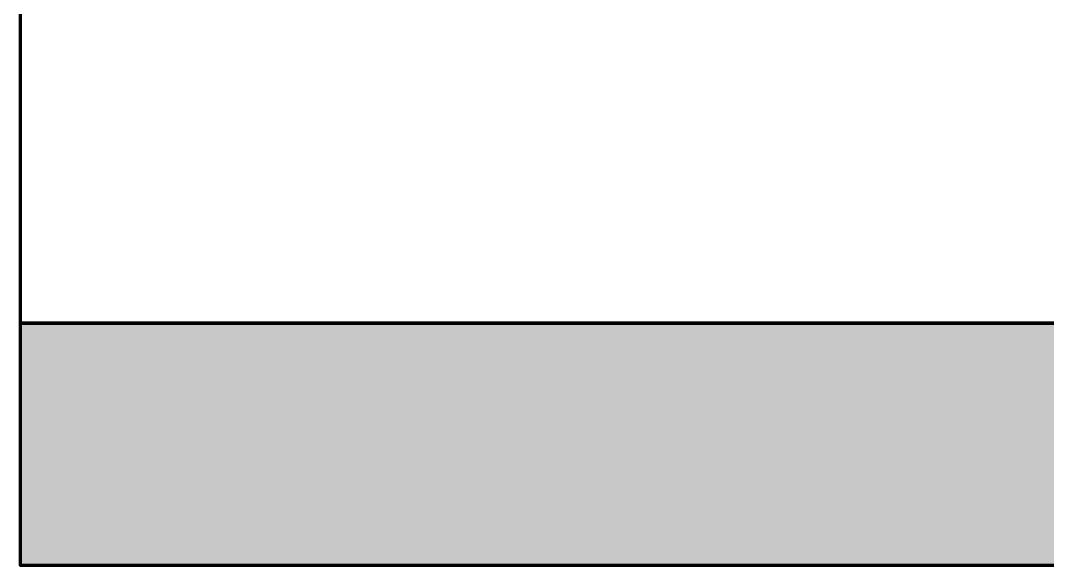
# Model space of a CAD drawing. Header units: millimetres. Extents: x -116965 to 323937, y 291661 to 566926.
# Drawn here: x -41632.2 to -41209, y 328239.9 to 328464.6 of the extents above; entities that cross this region are included whole.
import ezdxf

# ---------------------------------------------------------------- set-up
doc = ezdxf.new("R2010")
doc.units = ezdxf.units.MM
doc.layers.add('C00-00-00', color=7, linetype='Continuous')
doc.layers.add('C34-3A-40', color=7, linetype='Continuous', true_color=0x343a40)
doc.layers.add('C62-64-69', color=7, linetype='Continuous', true_color=0x626469)

msp = doc.modelspace()

# ---------------------------------------------------------------- hatches: boundary and pattern name
at = {"layer": 'C34-3A-40'}
h = msp.add_hatch(color=256, dxfattribs=at)
h.dxf.hatch_style = 2
h.paths.add_polyline_path([(-41632.239512, 328339.849361), (-40932.337221, 328339.849361), (-40932.337221, 328239.863317), (-41632.239512, 328239.863317)])
at = {"layer": 'C62-64-69'}
h = msp.add_hatch(color=256, dxfattribs=at)
h.dxf.hatch_style = 2
h.paths.add_polyline_path([(-41600.243977, 328330.850618), (-41568.248446, 328330.850618), (-41568.248446, 328323.851592), (-41600.243977, 328323.851592)])
h = msp.add_hatch(color=256, dxfattribs=at)
h.dxf.hatch_style = 2
h.paths.add_polyline_path([(-41600.243977, 328330.850618), (-41568.248446, 328330.850618), (-41568.248446, 328323.851592), (-41600.243977, 328323.851592)])
h = msp.add_hatch(color=256, dxfattribs=at)
h.dxf.hatch_style = 2
h.paths.add_polyline_path([(-41568.248446, 328330.850618), (-41536.252912, 328330.850618), (-41536.252912, 328323.851592), (-41568.248446, 328323.851592)])
h = msp.add_hatch(color=256, dxfattribs=at)
h.dxf.hatch_style = 2
h.paths.add_polyline_path([(-41568.248446, 328330.850618), (-41536.252912, 328330.850618), (-41536.252912, 328323.851592), (-41568.248446, 328323.851592)])
h = msp.add_hatch(color=256, dxfattribs=at)
h.dxf.hatch_style = 2
h.paths.add_polyline_path([(-41536.252912, 328330.850618), (-41504.257377, 328330.850618), (-41504.257377, 328323.851592), (-41536.252912, 328323.851592)])
h = msp.add_hatch(color=256, dxfattribs=at)
h.dxf.hatch_style = 2
h.paths.add_polyline_path([(-41504.257377, 328330.850618), (-41472.261846, 328330.850618), (-41472.261846, 328323.851592), (-41504.257377, 328323.851592)])
h = msp.add_hatch(color=256, dxfattribs=at)
h.dxf.hatch_style = 2
h.paths.add_polyline_path([(-41504.257377, 328330.850618), (-41472.261846, 328330.850618), (-41472.261846, 328323.851592), (-41504.257377, 328323.851592)])
h = msp.add_hatch(color=256, dxfattribs=at)
h.dxf.hatch_style = 2
h.paths.add_polyline_path([(-41472.261846, 328330.850618), (-41440.266312, 328330.850618), (-41440.266312, 328323.851592), (-41472.261846, 328323.851592)])
h = msp.add_hatch(color=256, dxfattribs=at)
h.dxf.hatch_style = 2
h.paths.add_polyline_path([(-41472.261846, 328330.850618), (-41440.266312, 328330.850618), (-41440.266312, 328323.851592), (-41472.261846, 328323.851592)])
h = msp.add_hatch(color=256, dxfattribs=at)
h.dxf.hatch_style = 2
h.paths.add_polyline_path([(-41440.266312, 328330.850618), (-41408.270777, 328330.850618), (-41408.270777, 328323.851592), (-41440.266312, 328323.851592)])
h = msp.add_hatch(color=256, dxfattribs=at)
h.dxf.hatch_style = 2
h.paths.add_polyline_path([(-41440.266312, 328330.850618), (-41408.270777, 328330.850618), (-41408.270777, 328323.851592), (-41440.266312, 328323.851592)])
h = msp.add_hatch(color=256, dxfattribs=at)
h.dxf.hatch_style = 2
h.paths.add_polyline_path([(-41408.270777, 328330.850618), (-41376.275246, 328330.850618), (-41376.275246, 328323.851592), (-41408.270777, 328323.851592)])
h = msp.add_hatch(color=256, dxfattribs=at)
h.dxf.hatch_style = 2
h.paths.add_polyline_path([(-41408.270777, 328330.850618), (-41376.275246, 328330.850618), (-41376.275246, 328323.851592), (-41408.270777, 328323.851592)])
h = msp.add_hatch(color=256, dxfattribs=at)
h.dxf.hatch_style = 2
h.paths.add_polyline_path([(-41376.275246, 328330.850618), (-41344.279712, 328330.850618), (-41344.279712, 328323.851592), (-41376.275246, 328323.851592)])
h = msp.add_hatch(color=256, dxfattribs=at)
h.dxf.hatch_style = 2
h.paths.add_polyline_path([(-41344.279712, 328330.850618), (-41312.284177, 328330.850618), (-41312.284177, 328323.851592), (-41344.279712, 328323.851592)])
h = msp.add_hatch(color=256, dxfattribs=at)
h.dxf.hatch_style = 2
h.paths.add_polyline_path([(-41344.279712, 328330.850618), (-41312.284177, 328330.850618), (-41312.284177, 328323.851592), (-41344.279712, 328323.851592)])
h = msp.add_hatch(color=256, dxfattribs=at)
h.dxf.hatch_style = 2
h.paths.add_polyline_path([(-41312.284177, 328330.850618), (-41280.288646, 328330.850618), (-41280.288646, 328323.851592), (-41312.284177, 328323.851592)])
h = msp.add_hatch(color=256, dxfattribs=at)
h.dxf.hatch_style = 2
h.paths.add_polyline_path([(-41312.284177, 328330.850618), (-41280.288646, 328330.850618), (-41280.288646, 328323.851592), (-41312.284177, 328323.851592)])
h = msp.add_hatch(color=256, dxfattribs=at)
h.dxf.hatch_style = 2
h.paths.add_polyline_path([(-41280.288646, 328330.850618), (-41248.293112, 328330.850618), (-41248.293112, 328323.851592), (-41280.288646, 328323.851592)])
h = msp.add_hatch(color=256, dxfattribs=at)
h.dxf.hatch_style = 2
h.paths.add_polyline_path([(-41280.288646, 328330.850618), (-41248.293112, 328330.850618), (-41248.293112, 328323.851592), (-41280.288646, 328323.851592)])
h = msp.add_hatch(color=256, dxfattribs=at)
h.dxf.hatch_style = 2
h.paths.add_polyline_path([(-41248.293112, 328330.850618), (-41216.297577, 328330.850618), (-41216.297577, 328323.851592), (-41248.293112, 328323.851592)])
h = msp.add_hatch(color=256, dxfattribs=at)
h.dxf.hatch_style = 2
h.paths.add_polyline_path([(-41248.293112, 328330.850618), (-41216.297577, 328330.850618), (-41216.297577, 328323.851592), (-41248.293112, 328323.851592)])
h = msp.add_hatch(color=256, dxfattribs=at)
h.dxf.hatch_style = 2
h.paths.add_polyline_path([(-41216.297577, 328330.850618), (-41184.302046, 328330.850618), (-41184.302046, 328323.851592), (-41216.297577, 328323.851592)])
h = msp.add_hatch(color=256, dxfattribs=at)
h.dxf.hatch_style = 2
h.paths.add_polyline_path([(-41600.243977, 328323.851592), (-41568.248446, 328323.851592), (-41568.248446, 328321.851874), (-41600.243977, 328321.851874)])
h = msp.add_hatch(color=256, dxfattribs=at)
h.dxf.hatch_style = 2
h.paths.add_polyline_path([(-41600.243977, 328323.851592), (-41568.248446, 328323.851592), (-41568.248446, 328321.851874), (-41600.243977, 328321.851874)])
h = msp.add_hatch(color=256, dxfattribs=at)
h.dxf.hatch_style = 2
h.paths.add_polyline_path([(-41600.243977, 328321.851874), (-41568.248446, 328321.851874), (-41568.248446, 328314.852848), (-41600.243977, 328314.852848)])
h = msp.add_hatch(color=256, dxfattribs=at)
h.dxf.hatch_style = 2
h.paths.add_polyline_path([(-41600.243977, 328321.851874), (-41568.248446, 328321.851874), (-41568.248446, 328314.852848), (-41600.243977, 328314.852848)])
h = msp.add_hatch(color=256, dxfattribs=at)
h.dxf.hatch_style = 2
h.paths.add_polyline_path([(-41568.248446, 328323.851592), (-41536.252912, 328323.851592), (-41536.252912, 328321.851874), (-41568.248446, 328321.851874)])
h = msp.add_hatch(color=256, dxfattribs=at)
h.dxf.hatch_style = 2
h.paths.add_polyline_path([(-41568.248446, 328323.851592), (-41536.252912, 328323.851592), (-41536.252912, 328321.851874), (-41568.248446, 328321.851874)])
h = msp.add_hatch(color=256, dxfattribs=at)
h.dxf.hatch_style = 2
h.paths.add_polyline_path([(-41568.248446, 328321.851874), (-41536.252912, 328321.851874), (-41536.252912, 328314.852848), (-41568.248446, 328314.852848)])
h = msp.add_hatch(color=256, dxfattribs=at)
h.dxf.hatch_style = 2
h.paths.add_polyline_path([(-41568.248446, 328321.851874), (-41536.252912, 328321.851874), (-41536.252912, 328314.852848), (-41568.248446, 328314.852848)])
h = msp.add_hatch(color=256, dxfattribs=at)
h.dxf.hatch_style = 2
h.paths.add_polyline_path([(-41536.252912, 328323.851592), (-41504.257377, 328323.851592), (-41504.257377, 328321.851874), (-41536.252912, 328321.851874)])
h = msp.add_hatch(color=256, dxfattribs=at)
h.dxf.hatch_style = 2
h.paths.add_polyline_path([(-41536.252912, 328321.851874), (-41504.257377, 328321.851874), (-41504.257377, 328314.852848), (-41536.252912, 328314.852848)])
h = msp.add_hatch(color=256, dxfattribs=at)
h.dxf.hatch_style = 2
h.paths.add_polyline_path([(-41504.257377, 328323.851592), (-41472.261846, 328323.851592), (-41472.261846, 328321.851874), (-41504.257377, 328321.851874)])
h = msp.add_hatch(color=256, dxfattribs=at)
h.dxf.hatch_style = 2
h.paths.add_polyline_path([(-41504.257377, 328323.851592), (-41472.261846, 328323.851592), (-41472.261846, 328321.851874), (-41504.257377, 328321.851874)])
h = msp.add_hatch(color=256, dxfattribs=at)
h.dxf.hatch_style = 2
h.paths.add_polyline_path([(-41504.257377, 328321.851874), (-41472.261846, 328321.851874), (-41472.261846, 328314.852848), (-41504.257377, 328314.852848)])
h = msp.add_hatch(color=256, dxfattribs=at)
h.dxf.hatch_style = 2
h.paths.add_polyline_path([(-41504.257377, 328321.851874), (-41472.261846, 328321.851874), (-41472.261846, 328314.852848), (-41504.257377, 328314.852848)])
h = msp.add_hatch(color=256, dxfattribs=at)
h.dxf.hatch_style = 2
h.paths.add_polyline_path([(-41472.261846, 328323.851592), (-41440.266312, 328323.851592), (-41440.266312, 328321.851874), (-41472.261846, 328321.851874)])
h = msp.add_hatch(color=256, dxfattribs=at)
h.dxf.hatch_style = 2
h.paths.add_polyline_path([(-41472.261846, 328323.851592), (-41440.266312, 328323.851592), (-41440.266312, 328321.851874), (-41472.261846, 328321.851874)])
h = msp.add_hatch(color=256, dxfattribs=at)
h.dxf.hatch_style = 2
h.paths.add_polyline_path([(-41472.261846, 328321.851874), (-41440.266312, 328321.851874), (-41440.266312, 328314.852848), (-41472.261846, 328314.852848)])
h = msp.add_hatch(color=256, dxfattribs=at)
h.dxf.hatch_style = 2
h.paths.add_polyline_path([(-41472.261846, 328321.851874), (-41440.266312, 328321.851874), (-41440.266312, 328314.852848), (-41472.261846, 328314.852848)])
h = msp.add_hatch(color=256, dxfattribs=at)
h.dxf.hatch_style = 2
h.paths.add_polyline_path([(-41440.266312, 328323.851592), (-41408.270777, 328323.851592), (-41408.270777, 328321.851874), (-41440.266312, 328321.851874)])
h = msp.add_hatch(color=256, dxfattribs=at)
h.dxf.hatch_style = 2
h.paths.add_polyline_path([(-41440.266312, 328323.851592), (-41408.270777, 328323.851592), (-41408.270777, 328321.851874), (-41440.266312, 328321.851874)])
h = msp.add_hatch(color=256, dxfattribs=at)
h.dxf.hatch_style = 2
h.paths.add_polyline_path([(-41440.266312, 328321.851874), (-41408.270777, 328321.851874), (-41408.270777, 328314.852848), (-41440.266312, 328314.852848)])
h = msp.add_hatch(color=256, dxfattribs=at)
h.dxf.hatch_style = 2
h.paths.add_polyline_path([(-41440.266312, 328321.851874), (-41408.270777, 328321.851874), (-41408.270777, 328314.852848), (-41440.266312, 328314.852848)])
h = msp.add_hatch(color=256, dxfattribs=at)
h.dxf.hatch_style = 2
h.paths.add_polyline_path([(-41408.270777, 328323.851592), (-41376.275246, 328323.851592), (-41376.275246, 328321.851874), (-41408.270777, 328321.851874)])
h = msp.add_hatch(color=256, dxfattribs=at)
h.dxf.hatch_style = 2
h.paths.add_polyline_path([(-41408.270777, 328323.851592), (-41376.275246, 328323.851592), (-41376.275246, 328321.851874), (-41408.270777, 328321.851874)])
h = msp.add_hatch(color=256, dxfattribs=at)
h.dxf.hatch_style = 2
h.paths.add_polyline_path([(-41408.270777, 328321.851874), (-41376.275246, 328321.851874), (-41376.275246, 328314.852848), (-41408.270777, 328314.852848)])
h = msp.add_hatch(color=256, dxfattribs=at)
h.dxf.hatch_style = 2
h.paths.add_polyline_path([(-41408.270777, 328321.851874), (-41376.275246, 328321.851874), (-41376.275246, 328314.852848), (-41408.270777, 328314.852848)])
h = msp.add_hatch(color=256, dxfattribs=at)
h.dxf.hatch_style = 2
h.paths.add_polyline_path([(-41376.275246, 328323.851592), (-41344.279712, 328323.851592), (-41344.279712, 328321.851874), (-41376.275246, 328321.851874)])
h = msp.add_hatch(color=256, dxfattribs=at)
h.dxf.hatch_style = 2
h.paths.add_polyline_path([(-41376.275246, 328321.851874), (-41344.279712, 328321.851874), (-41344.279712, 328314.852848), (-41376.275246, 328314.852848)])
h = msp.add_hatch(color=256, dxfattribs=at)
h.dxf.hatch_style = 2
h.paths.add_polyline_path([(-41344.279712, 328323.851592), (-41312.284177, 328323.851592), (-41312.284177, 328321.851874), (-41344.279712, 328321.851874)])
h = msp.add_hatch(color=256, dxfattribs=at)
h.dxf.hatch_style = 2
h.paths.add_polyline_path([(-41344.279712, 328323.851592), (-41312.284177, 328323.851592), (-41312.284177, 328321.851874), (-41344.279712, 328321.851874)])
h = msp.add_hatch(color=256, dxfattribs=at)
h.dxf.hatch_style = 2
h.paths.add_polyline_path([(-41344.279712, 328321.851874), (-41312.284177, 328321.851874), (-41312.284177, 328314.852848), (-41344.279712, 328314.852848)])
h = msp.add_hatch(color=256, dxfattribs=at)
h.dxf.hatch_style = 2
h.paths.add_polyline_path([(-41344.279712, 328321.851874), (-41312.284177, 328321.851874), (-41312.284177, 328314.852848), (-41344.279712, 328314.852848)])
h = msp.add_hatch(color=256, dxfattribs=at)
h.dxf.hatch_style = 2
h.paths.add_polyline_path([(-41312.284177, 328323.851592), (-41280.288646, 328323.851592), (-41280.288646, 328321.851874), (-41312.284177, 328321.851874)])
h = msp.add_hatch(color=256, dxfattribs=at)
h.dxf.hatch_style = 2
h.paths.add_polyline_path([(-41312.284177, 328323.851592), (-41280.288646, 328323.851592), (-41280.288646, 328321.851874), (-41312.284177, 328321.851874)])
h = msp.add_hatch(color=256, dxfattribs=at)
h.dxf.hatch_style = 2
h.paths.add_polyline_path([(-41312.284177, 328321.851874), (-41280.288646, 328321.851874), (-41280.288646, 328314.852848), (-41312.284177, 328314.852848)])
h = msp.add_hatch(color=256, dxfattribs=at)
h.dxf.hatch_style = 2
h.paths.add_polyline_path([(-41312.284177, 328321.851874), (-41280.288646, 328321.851874), (-41280.288646, 328314.852848), (-41312.284177, 328314.852848)])
h = msp.add_hatch(color=256, dxfattribs=at)
h.dxf.hatch_style = 2
h.paths.add_polyline_path([(-41280.288646, 328323.851592), (-41248.293112, 328323.851592), (-41248.293112, 328321.851874), (-41280.288646, 328321.851874)])
h = msp.add_hatch(color=256, dxfattribs=at)
h.dxf.hatch_style = 2
h.paths.add_polyline_path([(-41280.288646, 328323.851592), (-41248.293112, 328323.851592), (-41248.293112, 328321.851874), (-41280.288646, 328321.851874)])
h = msp.add_hatch(color=256, dxfattribs=at)
h.dxf.hatch_style = 2
h.paths.add_polyline_path([(-41280.288646, 328321.851874), (-41248.293112, 328321.851874), (-41248.293112, 328314.852848), (-41280.288646, 328314.852848)])
h = msp.add_hatch(color=256, dxfattribs=at)
h.dxf.hatch_style = 2
h.paths.add_polyline_path([(-41280.288646, 328321.851874), (-41248.293112, 328321.851874), (-41248.293112, 328314.852848), (-41280.288646, 328314.852848)])
h = msp.add_hatch(color=256, dxfattribs=at)
h.dxf.hatch_style = 2
h.paths.add_polyline_path([(-41248.293112, 328323.851592), (-41216.297577, 328323.851592), (-41216.297577, 328321.851874), (-41248.293112, 328321.851874)])
h = msp.add_hatch(color=256, dxfattribs=at)
h.dxf.hatch_style = 2
h.paths.add_polyline_path([(-41248.293112, 328323.851592), (-41216.297577, 328323.851592), (-41216.297577, 328321.851874), (-41248.293112, 328321.851874)])
h = msp.add_hatch(color=256, dxfattribs=at)
h.dxf.hatch_style = 2
h.paths.add_polyline_path([(-41248.293112, 328321.851874), (-41216.297577, 328321.851874), (-41216.297577, 328314.852848), (-41248.293112, 328314.852848)])
h = msp.add_hatch(color=256, dxfattribs=at)
h.dxf.hatch_style = 2
h.paths.add_polyline_path([(-41248.293112, 328321.851874), (-41216.297577, 328321.851874), (-41216.297577, 328314.852848), (-41248.293112, 328314.852848)])
h = msp.add_hatch(color=256, dxfattribs=at)
h.dxf.hatch_style = 2
h.paths.add_polyline_path([(-41216.297577, 328323.851592), (-41184.302046, 328323.851592), (-41184.302046, 328321.851874), (-41216.297577, 328321.851874)])
h = msp.add_hatch(color=256, dxfattribs=at)
h.dxf.hatch_style = 2
h.paths.add_polyline_path([(-41216.297577, 328321.851874), (-41184.302046, 328321.851874), (-41184.302046, 328314.852848), (-41216.297577, 328314.852848)])
h = msp.add_hatch(color=256, dxfattribs=at)
h.dxf.hatch_style = 2
h.paths.add_polyline_path([(-41600.243977, 328314.852848), (-41568.248446, 328314.852848), (-41568.248446, 328312.85313), (-41600.243977, 328312.85313)])
h = msp.add_hatch(color=256, dxfattribs=at)
h.dxf.hatch_style = 2
h.paths.add_polyline_path([(-41600.243977, 328314.852848), (-41568.248446, 328314.852848), (-41568.248446, 328312.85313), (-41600.243977, 328312.85313)])
h = msp.add_hatch(color=256, dxfattribs=at)
h.dxf.hatch_style = 2
h.paths.add_polyline_path([(-41600.243977, 328312.85313), (-41568.248446, 328312.85313), (-41568.248446, 328305.854105), (-41600.243977, 328305.854105)])
h = msp.add_hatch(color=256, dxfattribs=at)
h.dxf.hatch_style = 2
h.paths.add_polyline_path([(-41600.243977, 328312.85313), (-41568.248446, 328312.85313), (-41568.248446, 328305.854105), (-41600.243977, 328305.854105)])
h = msp.add_hatch(color=256, dxfattribs=at)
h.dxf.hatch_style = 2
h.paths.add_polyline_path([(-41568.248446, 328314.852848), (-41536.252912, 328314.852848), (-41536.252912, 328312.85313), (-41568.248446, 328312.85313)])
h = msp.add_hatch(color=256, dxfattribs=at)
h.dxf.hatch_style = 2
h.paths.add_polyline_path([(-41568.248446, 328314.852848), (-41536.252912, 328314.852848), (-41536.252912, 328312.85313), (-41568.248446, 328312.85313)])
h = msp.add_hatch(color=256, dxfattribs=at)
h.dxf.hatch_style = 2
h.paths.add_polyline_path([(-41568.248446, 328312.85313), (-41536.252912, 328312.85313), (-41536.252912, 328305.854105), (-41568.248446, 328305.854105)])
h = msp.add_hatch(color=256, dxfattribs=at)
h.dxf.hatch_style = 2
h.paths.add_polyline_path([(-41568.248446, 328312.85313), (-41536.252912, 328312.85313), (-41536.252912, 328305.854105), (-41568.248446, 328305.854105)])
h = msp.add_hatch(color=256, dxfattribs=at)
h.dxf.hatch_style = 2
h.paths.add_polyline_path([(-41536.252912, 328314.852848), (-41504.257377, 328314.852848), (-41504.257377, 328312.85313), (-41536.252912, 328312.85313)])
h = msp.add_hatch(color=256, dxfattribs=at)
h.dxf.hatch_style = 2
h.paths.add_polyline_path([(-41536.252912, 328312.85313), (-41504.257377, 328312.85313), (-41504.257377, 328305.854105), (-41536.252912, 328305.854105)])
h = msp.add_hatch(color=256, dxfattribs=at)
h.dxf.hatch_style = 2
h.paths.add_polyline_path([(-41504.257377, 328314.852848), (-41472.261846, 328314.852848), (-41472.261846, 328312.85313), (-41504.257377, 328312.85313)])
h = msp.add_hatch(color=256, dxfattribs=at)
h.dxf.hatch_style = 2
h.paths.add_polyline_path([(-41504.257377, 328314.852848), (-41472.261846, 328314.852848), (-41472.261846, 328312.85313), (-41504.257377, 328312.85313)])
h = msp.add_hatch(color=256, dxfattribs=at)
h.dxf.hatch_style = 2
h.paths.add_polyline_path([(-41504.257377, 328312.85313), (-41472.261846, 328312.85313), (-41472.261846, 328305.854105), (-41504.257377, 328305.854105)])
h = msp.add_hatch(color=256, dxfattribs=at)
h.dxf.hatch_style = 2
h.paths.add_polyline_path([(-41504.257377, 328312.85313), (-41472.261846, 328312.85313), (-41472.261846, 328305.854105), (-41504.257377, 328305.854105)])
h = msp.add_hatch(color=256, dxfattribs=at)
h.dxf.hatch_style = 2
h.paths.add_polyline_path([(-41472.261846, 328314.852848), (-41440.266312, 328314.852848), (-41440.266312, 328312.85313), (-41472.261846, 328312.85313)])
h = msp.add_hatch(color=256, dxfattribs=at)
h.dxf.hatch_style = 2
h.paths.add_polyline_path([(-41472.261846, 328314.852848), (-41440.266312, 328314.852848), (-41440.266312, 328312.85313), (-41472.261846, 328312.85313)])
h = msp.add_hatch(color=256, dxfattribs=at)
h.dxf.hatch_style = 2
h.paths.add_polyline_path([(-41472.261846, 328312.85313), (-41440.266312, 328312.85313), (-41440.266312, 328305.854105), (-41472.261846, 328305.854105)])
h = msp.add_hatch(color=256, dxfattribs=at)
h.dxf.hatch_style = 2
h.paths.add_polyline_path([(-41472.261846, 328312.85313), (-41440.266312, 328312.85313), (-41440.266312, 328305.854105), (-41472.261846, 328305.854105)])
h = msp.add_hatch(color=256, dxfattribs=at)
h.dxf.hatch_style = 2
h.paths.add_polyline_path([(-41440.266312, 328314.852848), (-41408.270777, 328314.852848), (-41408.270777, 328312.85313), (-41440.266312, 328312.85313)])
h = msp.add_hatch(color=256, dxfattribs=at)
h.dxf.hatch_style = 2
h.paths.add_polyline_path([(-41440.266312, 328314.852848), (-41408.270777, 328314.852848), (-41408.270777, 328312.85313), (-41440.266312, 328312.85313)])
h = msp.add_hatch(color=256, dxfattribs=at)
h.dxf.hatch_style = 2
h.paths.add_polyline_path([(-41440.266312, 328312.85313), (-41408.270777, 328312.85313), (-41408.270777, 328305.854105), (-41440.266312, 328305.854105)])
h = msp.add_hatch(color=256, dxfattribs=at)
h.dxf.hatch_style = 2
h.paths.add_polyline_path([(-41440.266312, 328312.85313), (-41408.270777, 328312.85313), (-41408.270777, 328305.854105), (-41440.266312, 328305.854105)])
h = msp.add_hatch(color=256, dxfattribs=at)
h.dxf.hatch_style = 2
h.paths.add_polyline_path([(-41408.270777, 328314.852848), (-41376.275246, 328314.852848), (-41376.275246, 328312.85313), (-41408.270777, 328312.85313)])
h = msp.add_hatch(color=256, dxfattribs=at)
h.dxf.hatch_style = 2
h.paths.add_polyline_path([(-41408.270777, 328314.852848), (-41376.275246, 328314.852848), (-41376.275246, 328312.85313), (-41408.270777, 328312.85313)])
h = msp.add_hatch(color=256, dxfattribs=at)
h.dxf.hatch_style = 2
h.paths.add_polyline_path([(-41408.270777, 328312.85313), (-41376.275246, 328312.85313), (-41376.275246, 328305.854105), (-41408.270777, 328305.854105)])
h = msp.add_hatch(color=256, dxfattribs=at)
h.dxf.hatch_style = 2
h.paths.add_polyline_path([(-41408.270777, 328312.85313), (-41376.275246, 328312.85313), (-41376.275246, 328305.854105), (-41408.270777, 328305.854105)])
h = msp.add_hatch(color=256, dxfattribs=at)
h.dxf.hatch_style = 2
h.paths.add_polyline_path([(-41376.275246, 328314.852848), (-41344.279712, 328314.852848), (-41344.279712, 328312.85313), (-41376.275246, 328312.85313)])
h = msp.add_hatch(color=256, dxfattribs=at)
h.dxf.hatch_style = 2
h.paths.add_polyline_path([(-41376.275246, 328312.85313), (-41344.279712, 328312.85313), (-41344.279712, 328305.854105), (-41376.275246, 328305.854105)])
h = msp.add_hatch(color=256, dxfattribs=at)
h.dxf.hatch_style = 2
h.paths.add_polyline_path([(-41344.279712, 328314.852848), (-41312.284177, 328314.852848), (-41312.284177, 328312.85313), (-41344.279712, 328312.85313)])
h = msp.add_hatch(color=256, dxfattribs=at)
h.dxf.hatch_style = 2
h.paths.add_polyline_path([(-41344.279712, 328314.852848), (-41312.284177, 328314.852848), (-41312.284177, 328312.85313), (-41344.279712, 328312.85313)])
h = msp.add_hatch(color=256, dxfattribs=at)
h.dxf.hatch_style = 2
h.paths.add_polyline_path([(-41344.279712, 328312.85313), (-41312.284177, 328312.85313), (-41312.284177, 328305.854105), (-41344.279712, 328305.854105)])
h = msp.add_hatch(color=256, dxfattribs=at)
h.dxf.hatch_style = 2
h.paths.add_polyline_path([(-41344.279712, 328312.85313), (-41312.284177, 328312.85313), (-41312.284177, 328305.854105), (-41344.279712, 328305.854105)])
h = msp.add_hatch(color=256, dxfattribs=at)
h.dxf.hatch_style = 2
h.paths.add_polyline_path([(-41312.284177, 328314.852848), (-41280.288646, 328314.852848), (-41280.288646, 328312.85313), (-41312.284177, 328312.85313)])
h = msp.add_hatch(color=256, dxfattribs=at)
h.dxf.hatch_style = 2
h.paths.add_polyline_path([(-41312.284177, 328314.852848), (-41280.288646, 328314.852848), (-41280.288646, 328312.85313), (-41312.284177, 328312.85313)])
h = msp.add_hatch(color=256, dxfattribs=at)
h.dxf.hatch_style = 2
h.paths.add_polyline_path([(-41312.284177, 328312.85313), (-41280.288646, 328312.85313), (-41280.288646, 328305.854105), (-41312.284177, 328305.854105)])
h = msp.add_hatch(color=256, dxfattribs=at)
h.dxf.hatch_style = 2
h.paths.add_polyline_path([(-41312.284177, 328312.85313), (-41280.288646, 328312.85313), (-41280.288646, 328305.854105), (-41312.284177, 328305.854105)])
h = msp.add_hatch(color=256, dxfattribs=at)
h.dxf.hatch_style = 2
h.paths.add_polyline_path([(-41280.288646, 328314.852848), (-41248.293112, 328314.852848), (-41248.293112, 328312.85313), (-41280.288646, 328312.85313)])
h = msp.add_hatch(color=256, dxfattribs=at)
h.dxf.hatch_style = 2
h.paths.add_polyline_path([(-41280.288646, 328314.852848), (-41248.293112, 328314.852848), (-41248.293112, 328312.85313), (-41280.288646, 328312.85313)])
h = msp.add_hatch(color=256, dxfattribs=at)
h.dxf.hatch_style = 2
h.paths.add_polyline_path([(-41280.288646, 328312.85313), (-41248.293112, 328312.85313), (-41248.293112, 328305.854105), (-41280.288646, 328305.854105)])
h = msp.add_hatch(color=256, dxfattribs=at)
h.dxf.hatch_style = 2
h.paths.add_polyline_path([(-41280.288646, 328312.85313), (-41248.293112, 328312.85313), (-41248.293112, 328305.854105), (-41280.288646, 328305.854105)])
h = msp.add_hatch(color=256, dxfattribs=at)
h.dxf.hatch_style = 2
h.paths.add_polyline_path([(-41248.293112, 328314.852848), (-41216.297577, 328314.852848), (-41216.297577, 328312.85313), (-41248.293112, 328312.85313)])
h = msp.add_hatch(color=256, dxfattribs=at)
h.dxf.hatch_style = 2
h.paths.add_polyline_path([(-41248.293112, 328314.852848), (-41216.297577, 328314.852848), (-41216.297577, 328312.85313), (-41248.293112, 328312.85313)])
h = msp.add_hatch(color=256, dxfattribs=at)
h.dxf.hatch_style = 2
h.paths.add_polyline_path([(-41248.293112, 328312.85313), (-41216.297577, 328312.85313), (-41216.297577, 328305.854105), (-41248.293112, 328305.854105)])
h = msp.add_hatch(color=256, dxfattribs=at)
h.dxf.hatch_style = 2
h.paths.add_polyline_path([(-41248.293112, 328312.85313), (-41216.297577, 328312.85313), (-41216.297577, 328305.854105), (-41248.293112, 328305.854105)])
h = msp.add_hatch(color=256, dxfattribs=at)
h.dxf.hatch_style = 2
h.paths.add_polyline_path([(-41216.297577, 328314.852848), (-41184.302046, 328314.852848), (-41184.302046, 328312.85313), (-41216.297577, 328312.85313)])
h = msp.add_hatch(color=256, dxfattribs=at)
h.dxf.hatch_style = 2
h.paths.add_polyline_path([(-41216.297577, 328312.85313), (-41184.302046, 328312.85313), (-41184.302046, 328305.854105), (-41216.297577, 328305.854105)])
h = msp.add_hatch(color=256, dxfattribs=at)
h.dxf.hatch_style = 2
h.paths.add_polyline_path([(-41600.243977, 328305.854105), (-41568.248446, 328305.854105), (-41568.248446, 328303.854386), (-41600.243977, 328303.854386)])
h = msp.add_hatch(color=256, dxfattribs=at)
h.dxf.hatch_style = 2
h.paths.add_polyline_path([(-41600.243977, 328305.854105), (-41568.248446, 328305.854105), (-41568.248446, 328303.854386), (-41600.243977, 328303.854386)])
h = msp.add_hatch(color=256, dxfattribs=at)
h.dxf.hatch_style = 2
h.paths.add_polyline_path([(-41600.243977, 328303.854386), (-41568.248446, 328303.854386), (-41568.248446, 328296.855361), (-41600.243977, 328296.855361)])
h = msp.add_hatch(color=256, dxfattribs=at)
h.dxf.hatch_style = 2
h.paths.add_polyline_path([(-41600.243977, 328303.854386), (-41568.248446, 328303.854386), (-41568.248446, 328296.855361), (-41600.243977, 328296.855361)])
h = msp.add_hatch(color=256, dxfattribs=at)
h.dxf.hatch_style = 2
h.paths.add_polyline_path([(-41568.248446, 328305.854105), (-41536.252912, 328305.854105), (-41536.252912, 328303.854386), (-41568.248446, 328303.854386)])
h = msp.add_hatch(color=256, dxfattribs=at)
h.dxf.hatch_style = 2
h.paths.add_polyline_path([(-41568.248446, 328305.854105), (-41536.252912, 328305.854105), (-41536.252912, 328303.854386), (-41568.248446, 328303.854386)])
h = msp.add_hatch(color=256, dxfattribs=at)
h.dxf.hatch_style = 2
h.paths.add_polyline_path([(-41568.248446, 328303.854386), (-41536.252912, 328303.854386), (-41536.252912, 328296.855361), (-41568.248446, 328296.855361)])
h = msp.add_hatch(color=256, dxfattribs=at)
h.dxf.hatch_style = 2
h.paths.add_polyline_path([(-41568.248446, 328303.854386), (-41536.252912, 328303.854386), (-41536.252912, 328296.855361), (-41568.248446, 328296.855361)])
h = msp.add_hatch(color=256, dxfattribs=at)
h.dxf.hatch_style = 2
h.paths.add_polyline_path([(-41536.252912, 328305.854105), (-41504.257377, 328305.854105), (-41504.257377, 328303.854386), (-41536.252912, 328303.854386)])
h = msp.add_hatch(color=256, dxfattribs=at)
h.dxf.hatch_style = 2
h.paths.add_polyline_path([(-41536.252912, 328303.854386), (-41504.257377, 328303.854386), (-41504.257377, 328296.855361), (-41536.252912, 328296.855361)])
h = msp.add_hatch(color=256, dxfattribs=at)
h.dxf.hatch_style = 2
h.paths.add_polyline_path([(-41504.257377, 328305.854105), (-41472.261846, 328305.854105), (-41472.261846, 328303.854386), (-41504.257377, 328303.854386)])
h = msp.add_hatch(color=256, dxfattribs=at)
h.dxf.hatch_style = 2
h.paths.add_polyline_path([(-41504.257377, 328305.854105), (-41472.261846, 328305.854105), (-41472.261846, 328303.854386), (-41504.257377, 328303.854386)])
h = msp.add_hatch(color=256, dxfattribs=at)
h.dxf.hatch_style = 2
h.paths.add_polyline_path([(-41504.257377, 328303.854386), (-41472.261846, 328303.854386), (-41472.261846, 328296.855361), (-41504.257377, 328296.855361)])
h = msp.add_hatch(color=256, dxfattribs=at)
h.dxf.hatch_style = 2
h.paths.add_polyline_path([(-41504.257377, 328303.854386), (-41472.261846, 328303.854386), (-41472.261846, 328296.855361), (-41504.257377, 328296.855361)])
h = msp.add_hatch(color=256, dxfattribs=at)
h.dxf.hatch_style = 2
h.paths.add_polyline_path([(-41472.261846, 328305.854105), (-41440.266312, 328305.854105), (-41440.266312, 328303.854386), (-41472.261846, 328303.854386)])
h = msp.add_hatch(color=256, dxfattribs=at)
h.dxf.hatch_style = 2
h.paths.add_polyline_path([(-41472.261846, 328305.854105), (-41440.266312, 328305.854105), (-41440.266312, 328303.854386), (-41472.261846, 328303.854386)])
h = msp.add_hatch(color=256, dxfattribs=at)
h.dxf.hatch_style = 2
h.paths.add_polyline_path([(-41472.261846, 328303.854386), (-41440.266312, 328303.854386), (-41440.266312, 328296.855361), (-41472.261846, 328296.855361)])
h = msp.add_hatch(color=256, dxfattribs=at)
h.dxf.hatch_style = 2
h.paths.add_polyline_path([(-41472.261846, 328303.854386), (-41440.266312, 328303.854386), (-41440.266312, 328296.855361), (-41472.261846, 328296.855361)])
h = msp.add_hatch(color=256, dxfattribs=at)
h.dxf.hatch_style = 2
h.paths.add_polyline_path([(-41440.266312, 328305.854105), (-41408.270777, 328305.854105), (-41408.270777, 328303.854386), (-41440.266312, 328303.854386)])
h = msp.add_hatch(color=256, dxfattribs=at)
h.dxf.hatch_style = 2
h.paths.add_polyline_path([(-41440.266312, 328305.854105), (-41408.270777, 328305.854105), (-41408.270777, 328303.854386), (-41440.266312, 328303.854386)])
h = msp.add_hatch(color=256, dxfattribs=at)
h.dxf.hatch_style = 2
h.paths.add_polyline_path([(-41440.266312, 328303.854386), (-41408.270777, 328303.854386), (-41408.270777, 328296.855361), (-41440.266312, 328296.855361)])
h = msp.add_hatch(color=256, dxfattribs=at)
h.dxf.hatch_style = 2
h.paths.add_polyline_path([(-41440.266312, 328303.854386), (-41408.270777, 328303.854386), (-41408.270777, 328296.855361), (-41440.266312, 328296.855361)])
h = msp.add_hatch(color=256, dxfattribs=at)
h.dxf.hatch_style = 2
h.paths.add_polyline_path([(-41408.270777, 328305.854105), (-41376.275246, 328305.854105), (-41376.275246, 328303.854386), (-41408.270777, 328303.854386)])
h = msp.add_hatch(color=256, dxfattribs=at)
h.dxf.hatch_style = 2
h.paths.add_polyline_path([(-41408.270777, 328305.854105), (-41376.275246, 328305.854105), (-41376.275246, 328303.854386), (-41408.270777, 328303.854386)])
h = msp.add_hatch(color=256, dxfattribs=at)
h.dxf.hatch_style = 2
h.paths.add_polyline_path([(-41408.270777, 328303.854386), (-41376.275246, 328303.854386), (-41376.275246, 328296.855361), (-41408.270777, 328296.855361)])
h = msp.add_hatch(color=256, dxfattribs=at)
h.dxf.hatch_style = 2
h.paths.add_polyline_path([(-41408.270777, 328303.854386), (-41376.275246, 328303.854386), (-41376.275246, 328296.855361), (-41408.270777, 328296.855361)])
h = msp.add_hatch(color=256, dxfattribs=at)
h.dxf.hatch_style = 2
h.paths.add_polyline_path([(-41376.275246, 328305.854105), (-41344.279712, 328305.854105), (-41344.279712, 328303.854386), (-41376.275246, 328303.854386)])
h = msp.add_hatch(color=256, dxfattribs=at)
h.dxf.hatch_style = 2
h.paths.add_polyline_path([(-41376.275246, 328303.854386), (-41344.279712, 328303.854386), (-41344.279712, 328296.855361), (-41376.275246, 328296.855361)])
h = msp.add_hatch(color=256, dxfattribs=at)
h.dxf.hatch_style = 2
h.paths.add_polyline_path([(-41344.279712, 328305.854105), (-41312.284177, 328305.854105), (-41312.284177, 328303.854386), (-41344.279712, 328303.854386)])
h = msp.add_hatch(color=256, dxfattribs=at)
h.dxf.hatch_style = 2
h.paths.add_polyline_path([(-41344.279712, 328305.854105), (-41312.284177, 328305.854105), (-41312.284177, 328303.854386), (-41344.279712, 328303.854386)])
h = msp.add_hatch(color=256, dxfattribs=at)
h.dxf.hatch_style = 2
h.paths.add_polyline_path([(-41344.279712, 328303.854386), (-41312.284177, 328303.854386), (-41312.284177, 328296.855361), (-41344.279712, 328296.855361)])
h = msp.add_hatch(color=256, dxfattribs=at)
h.dxf.hatch_style = 2
h.paths.add_polyline_path([(-41344.279712, 328303.854386), (-41312.284177, 328303.854386), (-41312.284177, 328296.855361), (-41344.279712, 328296.855361)])
h = msp.add_hatch(color=256, dxfattribs=at)
h.dxf.hatch_style = 2
h.paths.add_polyline_path([(-41312.284177, 328305.854105), (-41280.288646, 328305.854105), (-41280.288646, 328303.854386), (-41312.284177, 328303.854386)])
h = msp.add_hatch(color=256, dxfattribs=at)
h.dxf.hatch_style = 2
h.paths.add_polyline_path([(-41312.284177, 328305.854105), (-41280.288646, 328305.854105), (-41280.288646, 328303.854386), (-41312.284177, 328303.854386)])
h = msp.add_hatch(color=256, dxfattribs=at)
h.dxf.hatch_style = 2
h.paths.add_polyline_path([(-41312.284177, 328303.854386), (-41280.288646, 328303.854386), (-41280.288646, 328296.855361), (-41312.284177, 328296.855361)])
h = msp.add_hatch(color=256, dxfattribs=at)
h.dxf.hatch_style = 2
h.paths.add_polyline_path([(-41312.284177, 328303.854386), (-41280.288646, 328303.854386), (-41280.288646, 328296.855361), (-41312.284177, 328296.855361)])
h = msp.add_hatch(color=256, dxfattribs=at)
h.dxf.hatch_style = 2
h.paths.add_polyline_path([(-41280.288646, 328305.854105), (-41248.293112, 328305.854105), (-41248.293112, 328303.854386), (-41280.288646, 328303.854386)])
h = msp.add_hatch(color=256, dxfattribs=at)
h.dxf.hatch_style = 2
h.paths.add_polyline_path([(-41280.288646, 328305.854105), (-41248.293112, 328305.854105), (-41248.293112, 328303.854386), (-41280.288646, 328303.854386)])
h = msp.add_hatch(color=256, dxfattribs=at)
h.dxf.hatch_style = 2
h.paths.add_polyline_path([(-41280.288646, 328303.854386), (-41248.293112, 328303.854386), (-41248.293112, 328296.855361), (-41280.288646, 328296.855361)])
h = msp.add_hatch(color=256, dxfattribs=at)
h.dxf.hatch_style = 2
h.paths.add_polyline_path([(-41280.288646, 328303.854386), (-41248.293112, 328303.854386), (-41248.293112, 328296.855361), (-41280.288646, 328296.855361)])
h = msp.add_hatch(color=256, dxfattribs=at)
h.dxf.hatch_style = 2
h.paths.add_polyline_path([(-41248.293112, 328305.854105), (-41216.297577, 328305.854105), (-41216.297577, 328303.854386), (-41248.293112, 328303.854386)])
h = msp.add_hatch(color=256, dxfattribs=at)
h.dxf.hatch_style = 2
h.paths.add_polyline_path([(-41248.293112, 328305.854105), (-41216.297577, 328305.854105), (-41216.297577, 328303.854386), (-41248.293112, 328303.854386)])
h = msp.add_hatch(color=256, dxfattribs=at)
h.dxf.hatch_style = 2
h.paths.add_polyline_path([(-41248.293112, 328303.854386), (-41216.297577, 328303.854386), (-41216.297577, 328296.855361), (-41248.293112, 328296.855361)])
h = msp.add_hatch(color=256, dxfattribs=at)
h.dxf.hatch_style = 2
h.paths.add_polyline_path([(-41248.293112, 328303.854386), (-41216.297577, 328303.854386), (-41216.297577, 328296.855361), (-41248.293112, 328296.855361)])
h = msp.add_hatch(color=256, dxfattribs=at)
h.dxf.hatch_style = 2
h.paths.add_polyline_path([(-41216.297577, 328305.854105), (-41184.302046, 328305.854105), (-41184.302046, 328303.854386), (-41216.297577, 328303.854386)])
h = msp.add_hatch(color=256, dxfattribs=at)
h.dxf.hatch_style = 2
h.paths.add_polyline_path([(-41216.297577, 328303.854386), (-41184.302046, 328303.854386), (-41184.302046, 328296.855361), (-41216.297577, 328296.855361)])
h = msp.add_hatch(color=256, dxfattribs=at)
h.dxf.hatch_style = 2
h.paths.add_polyline_path([(-41600.243977, 328296.855361), (-41568.248446, 328296.855361), (-41568.248446, 328294.855643), (-41600.243977, 328294.855643)])
h = msp.add_hatch(color=256, dxfattribs=at)
h.dxf.hatch_style = 2
h.paths.add_polyline_path([(-41600.243977, 328296.855361), (-41568.248446, 328296.855361), (-41568.248446, 328294.855643), (-41600.243977, 328294.855643)])
h = msp.add_hatch(color=256, dxfattribs=at)
h.dxf.hatch_style = 2
h.paths.add_polyline_path([(-41600.243977, 328294.855643), (-41568.248446, 328294.855643), (-41568.248446, 328287.856617), (-41600.243977, 328287.856617)])
h = msp.add_hatch(color=256, dxfattribs=at)
h.dxf.hatch_style = 2
h.paths.add_polyline_path([(-41600.243977, 328294.855643), (-41568.248446, 328294.855643), (-41568.248446, 328287.856617), (-41600.243977, 328287.856617)])
h = msp.add_hatch(color=256, dxfattribs=at)
h.dxf.hatch_style = 2
h.paths.add_polyline_path([(-41568.248446, 328296.855361), (-41536.252912, 328296.855361), (-41536.252912, 328294.855643), (-41568.248446, 328294.855643)])
h = msp.add_hatch(color=256, dxfattribs=at)
h.dxf.hatch_style = 2
h.paths.add_polyline_path([(-41568.248446, 328296.855361), (-41536.252912, 328296.855361), (-41536.252912, 328294.855643), (-41568.248446, 328294.855643)])
h = msp.add_hatch(color=256, dxfattribs=at)
h.dxf.hatch_style = 2
h.paths.add_polyline_path([(-41568.248446, 328294.855643), (-41536.252912, 328294.855643), (-41536.252912, 328287.856617), (-41568.248446, 328287.856617)])
h = msp.add_hatch(color=256, dxfattribs=at)
h.dxf.hatch_style = 2
h.paths.add_polyline_path([(-41568.248446, 328294.855643), (-41536.252912, 328294.855643), (-41536.252912, 328287.856617), (-41568.248446, 328287.856617)])
h = msp.add_hatch(color=256, dxfattribs=at)
h.dxf.hatch_style = 2
h.paths.add_polyline_path([(-41536.252912, 328296.855361), (-41504.257377, 328296.855361), (-41504.257377, 328294.855643), (-41536.252912, 328294.855643)])
h = msp.add_hatch(color=256, dxfattribs=at)
h.dxf.hatch_style = 2
h.paths.add_polyline_path([(-41536.252912, 328294.855643), (-41504.257377, 328294.855643), (-41504.257377, 328287.856617), (-41536.252912, 328287.856617)])
h = msp.add_hatch(color=256, dxfattribs=at)
h.dxf.hatch_style = 2
h.paths.add_polyline_path([(-41504.257377, 328296.855361), (-41472.261846, 328296.855361), (-41472.261846, 328294.855643), (-41504.257377, 328294.855643)])
h = msp.add_hatch(color=256, dxfattribs=at)
h.dxf.hatch_style = 2
h.paths.add_polyline_path([(-41504.257377, 328296.855361), (-41472.261846, 328296.855361), (-41472.261846, 328294.855643), (-41504.257377, 328294.855643)])
h = msp.add_hatch(color=256, dxfattribs=at)
h.dxf.hatch_style = 2
h.paths.add_polyline_path([(-41504.257377, 328294.855643), (-41472.261846, 328294.855643), (-41472.261846, 328287.856617), (-41504.257377, 328287.856617)])
h = msp.add_hatch(color=256, dxfattribs=at)
h.dxf.hatch_style = 2
h.paths.add_polyline_path([(-41504.257377, 328294.855643), (-41472.261846, 328294.855643), (-41472.261846, 328287.856617), (-41504.257377, 328287.856617)])
h = msp.add_hatch(color=256, dxfattribs=at)
h.dxf.hatch_style = 2
h.paths.add_polyline_path([(-41472.261846, 328296.855361), (-41440.266312, 328296.855361), (-41440.266312, 328294.855643), (-41472.261846, 328294.855643)])
h = msp.add_hatch(color=256, dxfattribs=at)
h.dxf.hatch_style = 2
h.paths.add_polyline_path([(-41472.261846, 328296.855361), (-41440.266312, 328296.855361), (-41440.266312, 328294.855643), (-41472.261846, 328294.855643)])
h = msp.add_hatch(color=256, dxfattribs=at)
h.dxf.hatch_style = 2
h.paths.add_polyline_path([(-41472.261846, 328294.855643), (-41440.266312, 328294.855643), (-41440.266312, 328287.856617), (-41472.261846, 328287.856617)])
h = msp.add_hatch(color=256, dxfattribs=at)
h.dxf.hatch_style = 2
h.paths.add_polyline_path([(-41472.261846, 328294.855643), (-41440.266312, 328294.855643), (-41440.266312, 328287.856617), (-41472.261846, 328287.856617)])
h = msp.add_hatch(color=256, dxfattribs=at)
h.dxf.hatch_style = 2
h.paths.add_polyline_path([(-41440.266312, 328296.855361), (-41408.270777, 328296.855361), (-41408.270777, 328294.855643), (-41440.266312, 328294.855643)])
h = msp.add_hatch(color=256, dxfattribs=at)
h.dxf.hatch_style = 2
h.paths.add_polyline_path([(-41440.266312, 328296.855361), (-41408.270777, 328296.855361), (-41408.270777, 328294.855643), (-41440.266312, 328294.855643)])
h = msp.add_hatch(color=256, dxfattribs=at)
h.dxf.hatch_style = 2
h.paths.add_polyline_path([(-41440.266312, 328294.855643), (-41408.270777, 328294.855643), (-41408.270777, 328287.856617), (-41440.266312, 328287.856617)])
h = msp.add_hatch(color=256, dxfattribs=at)
h.dxf.hatch_style = 2
h.paths.add_polyline_path([(-41440.266312, 328294.855643), (-41408.270777, 328294.855643), (-41408.270777, 328287.856617), (-41440.266312, 328287.856617)])
h = msp.add_hatch(color=256, dxfattribs=at)
h.dxf.hatch_style = 2
h.paths.add_polyline_path([(-41408.270777, 328296.855361), (-41376.275246, 328296.855361), (-41376.275246, 328294.855643), (-41408.270777, 328294.855643)])
h = msp.add_hatch(color=256, dxfattribs=at)
h.dxf.hatch_style = 2
h.paths.add_polyline_path([(-41408.270777, 328296.855361), (-41376.275246, 328296.855361), (-41376.275246, 328294.855643), (-41408.270777, 328294.855643)])
h = msp.add_hatch(color=256, dxfattribs=at)
h.dxf.hatch_style = 2
h.paths.add_polyline_path([(-41408.270777, 328294.855643), (-41376.275246, 328294.855643), (-41376.275246, 328287.856617), (-41408.270777, 328287.856617)])
h = msp.add_hatch(color=256, dxfattribs=at)
h.dxf.hatch_style = 2
h.paths.add_polyline_path([(-41408.270777, 328294.855643), (-41376.275246, 328294.855643), (-41376.275246, 328287.856617), (-41408.270777, 328287.856617)])
h = msp.add_hatch(color=256, dxfattribs=at)
h.dxf.hatch_style = 2
h.paths.add_polyline_path([(-41376.275246, 328296.855361), (-41344.279712, 328296.855361), (-41344.279712, 328294.855643), (-41376.275246, 328294.855643)])
h = msp.add_hatch(color=256, dxfattribs=at)
h.dxf.hatch_style = 2
h.paths.add_polyline_path([(-41376.275246, 328294.855643), (-41344.279712, 328294.855643), (-41344.279712, 328287.856617), (-41376.275246, 328287.856617)])
h = msp.add_hatch(color=256, dxfattribs=at)
h.dxf.hatch_style = 2
h.paths.add_polyline_path([(-41344.279712, 328296.855361), (-41312.284177, 328296.855361), (-41312.284177, 328294.855643), (-41344.279712, 328294.855643)])
h = msp.add_hatch(color=256, dxfattribs=at)
h.dxf.hatch_style = 2
h.paths.add_polyline_path([(-41344.279712, 328296.855361), (-41312.284177, 328296.855361), (-41312.284177, 328294.855643), (-41344.279712, 328294.855643)])
h = msp.add_hatch(color=256, dxfattribs=at)
h.dxf.hatch_style = 2
h.paths.add_polyline_path([(-41344.279712, 328294.855643), (-41312.284177, 328294.855643), (-41312.284177, 328287.856617), (-41344.279712, 328287.856617)])
h = msp.add_hatch(color=256, dxfattribs=at)
h.dxf.hatch_style = 2
h.paths.add_polyline_path([(-41344.279712, 328294.855643), (-41312.284177, 328294.855643), (-41312.284177, 328287.856617), (-41344.279712, 328287.856617)])
h = msp.add_hatch(color=256, dxfattribs=at)
h.dxf.hatch_style = 2
h.paths.add_polyline_path([(-41312.284177, 328296.855361), (-41280.288646, 328296.855361), (-41280.288646, 328294.855643), (-41312.284177, 328294.855643)])
h = msp.add_hatch(color=256, dxfattribs=at)
h.dxf.hatch_style = 2
h.paths.add_polyline_path([(-41312.284177, 328296.855361), (-41280.288646, 328296.855361), (-41280.288646, 328294.855643), (-41312.284177, 328294.855643)])
h = msp.add_hatch(color=256, dxfattribs=at)
h.dxf.hatch_style = 2
h.paths.add_polyline_path([(-41312.284177, 328294.855643), (-41280.288646, 328294.855643), (-41280.288646, 328287.856617), (-41312.284177, 328287.856617)])
h = msp.add_hatch(color=256, dxfattribs=at)
h.dxf.hatch_style = 2
h.paths.add_polyline_path([(-41312.284177, 328294.855643), (-41280.288646, 328294.855643), (-41280.288646, 328287.856617), (-41312.284177, 328287.856617)])
h = msp.add_hatch(color=256, dxfattribs=at)
h.dxf.hatch_style = 2
h.paths.add_polyline_path([(-41280.288646, 328296.855361), (-41248.293112, 328296.855361), (-41248.293112, 328294.855643), (-41280.288646, 328294.855643)])
h = msp.add_hatch(color=256, dxfattribs=at)
h.dxf.hatch_style = 2
h.paths.add_polyline_path([(-41280.288646, 328296.855361), (-41248.293112, 328296.855361), (-41248.293112, 328294.855643), (-41280.288646, 328294.855643)])
h = msp.add_hatch(color=256, dxfattribs=at)
h.dxf.hatch_style = 2
h.paths.add_polyline_path([(-41280.288646, 328294.855643), (-41248.293112, 328294.855643), (-41248.293112, 328287.856617), (-41280.288646, 328287.856617)])
h = msp.add_hatch(color=256, dxfattribs=at)
h.dxf.hatch_style = 2
h.paths.add_polyline_path([(-41280.288646, 328294.855643), (-41248.293112, 328294.855643), (-41248.293112, 328287.856617), (-41280.288646, 328287.856617)])
h = msp.add_hatch(color=256, dxfattribs=at)
h.dxf.hatch_style = 2
h.paths.add_polyline_path([(-41248.293112, 328296.855361), (-41216.297577, 328296.855361), (-41216.297577, 328294.855643), (-41248.293112, 328294.855643)])
h = msp.add_hatch(color=256, dxfattribs=at)
h.dxf.hatch_style = 2
h.paths.add_polyline_path([(-41248.293112, 328296.855361), (-41216.297577, 328296.855361), (-41216.297577, 328294.855643), (-41248.293112, 328294.855643)])
h = msp.add_hatch(color=256, dxfattribs=at)
h.dxf.hatch_style = 2
h.paths.add_polyline_path([(-41248.293112, 328294.855643), (-41216.297577, 328294.855643), (-41216.297577, 328287.856617), (-41248.293112, 328287.856617)])
h = msp.add_hatch(color=256, dxfattribs=at)
h.dxf.hatch_style = 2
h.paths.add_polyline_path([(-41248.293112, 328294.855643), (-41216.297577, 328294.855643), (-41216.297577, 328287.856617), (-41248.293112, 328287.856617)])
h = msp.add_hatch(color=256, dxfattribs=at)
h.dxf.hatch_style = 2
h.paths.add_polyline_path([(-41216.297577, 328296.855361), (-41184.302046, 328296.855361), (-41184.302046, 328294.855643), (-41216.297577, 328294.855643)])
h = msp.add_hatch(color=256, dxfattribs=at)
h.dxf.hatch_style = 2
h.paths.add_polyline_path([(-41216.297577, 328294.855643), (-41184.302046, 328294.855643), (-41184.302046, 328287.856617), (-41216.297577, 328287.856617)])
h = msp.add_hatch(color=256, dxfattribs=at)
h.dxf.hatch_style = 2
h.paths.add_polyline_path([(-41600.243977, 328287.856617), (-41568.248446, 328287.856617), (-41568.248446, 328285.856899), (-41600.243977, 328285.856899)])
h = msp.add_hatch(color=256, dxfattribs=at)
h.dxf.hatch_style = 2
h.paths.add_polyline_path([(-41600.243977, 328287.856617), (-41568.248446, 328287.856617), (-41568.248446, 328285.856899), (-41600.243977, 328285.856899)])
h = msp.add_hatch(color=256, dxfattribs=at)
h.dxf.hatch_style = 2
h.paths.add_polyline_path([(-41568.248446, 328287.856617), (-41536.252912, 328287.856617), (-41536.252912, 328285.856899), (-41568.248446, 328285.856899)])
h = msp.add_hatch(color=256, dxfattribs=at)
h.dxf.hatch_style = 2
h.paths.add_polyline_path([(-41568.248446, 328287.856617), (-41536.252912, 328287.856617), (-41536.252912, 328285.856899), (-41568.248446, 328285.856899)])
h = msp.add_hatch(color=256, dxfattribs=at)
h.dxf.hatch_style = 2
h.paths.add_polyline_path([(-41536.252912, 328287.856617), (-41504.257377, 328287.856617), (-41504.257377, 328285.856899), (-41536.252912, 328285.856899)])
h = msp.add_hatch(color=256, dxfattribs=at)
h.dxf.hatch_style = 2
h.paths.add_polyline_path([(-41504.257377, 328287.856617), (-41472.261846, 328287.856617), (-41472.261846, 328285.856899), (-41504.257377, 328285.856899)])
h = msp.add_hatch(color=256, dxfattribs=at)
h.dxf.hatch_style = 2
h.paths.add_polyline_path([(-41504.257377, 328287.856617), (-41472.261846, 328287.856617), (-41472.261846, 328285.856899), (-41504.257377, 328285.856899)])
h = msp.add_hatch(color=256, dxfattribs=at)
h.dxf.hatch_style = 2
h.paths.add_polyline_path([(-41472.261846, 328287.856617), (-41440.266312, 328287.856617), (-41440.266312, 328285.856899), (-41472.261846, 328285.856899)])
h = msp.add_hatch(color=256, dxfattribs=at)
h.dxf.hatch_style = 2
h.paths.add_polyline_path([(-41472.261846, 328287.856617), (-41440.266312, 328287.856617), (-41440.266312, 328285.856899), (-41472.261846, 328285.856899)])
h = msp.add_hatch(color=256, dxfattribs=at)
h.dxf.hatch_style = 2
h.paths.add_polyline_path([(-41440.266312, 328287.856617), (-41408.270777, 328287.856617), (-41408.270777, 328285.856899), (-41440.266312, 328285.856899)])
h = msp.add_hatch(color=256, dxfattribs=at)
h.dxf.hatch_style = 2
h.paths.add_polyline_path([(-41440.266312, 328287.856617), (-41408.270777, 328287.856617), (-41408.270777, 328285.856899), (-41440.266312, 328285.856899)])
h = msp.add_hatch(color=256, dxfattribs=at)
h.dxf.hatch_style = 2
h.paths.add_polyline_path([(-41408.270777, 328287.856617), (-41376.275246, 328287.856617), (-41376.275246, 328285.856899), (-41408.270777, 328285.856899)])
h = msp.add_hatch(color=256, dxfattribs=at)
h.dxf.hatch_style = 2
h.paths.add_polyline_path([(-41408.270777, 328287.856617), (-41376.275246, 328287.856617), (-41376.275246, 328285.856899), (-41408.270777, 328285.856899)])
h = msp.add_hatch(color=256, dxfattribs=at)
h.dxf.hatch_style = 2
h.paths.add_polyline_path([(-41376.275246, 328287.856617), (-41344.279712, 328287.856617), (-41344.279712, 328285.856899), (-41376.275246, 328285.856899)])
h = msp.add_hatch(color=256, dxfattribs=at)
h.dxf.hatch_style = 2
h.paths.add_polyline_path([(-41344.279712, 328287.856617), (-41312.284177, 328287.856617), (-41312.284177, 328285.856899), (-41344.279712, 328285.856899)])
h = msp.add_hatch(color=256, dxfattribs=at)
h.dxf.hatch_style = 2
h.paths.add_polyline_path([(-41344.279712, 328287.856617), (-41312.284177, 328287.856617), (-41312.284177, 328285.856899), (-41344.279712, 328285.856899)])
h = msp.add_hatch(color=256, dxfattribs=at)
h.dxf.hatch_style = 2
h.paths.add_polyline_path([(-41312.284177, 328287.856617), (-41280.288646, 328287.856617), (-41280.288646, 328285.856899), (-41312.284177, 328285.856899)])
h = msp.add_hatch(color=256, dxfattribs=at)
h.dxf.hatch_style = 2
h.paths.add_polyline_path([(-41312.284177, 328287.856617), (-41280.288646, 328287.856617), (-41280.288646, 328285.856899), (-41312.284177, 328285.856899)])
h = msp.add_hatch(color=256, dxfattribs=at)
h.dxf.hatch_style = 2
h.paths.add_polyline_path([(-41280.288646, 328287.856617), (-41248.293112, 328287.856617), (-41248.293112, 328285.856899), (-41280.288646, 328285.856899)])
h = msp.add_hatch(color=256, dxfattribs=at)
h.dxf.hatch_style = 2
h.paths.add_polyline_path([(-41280.288646, 328287.856617), (-41248.293112, 328287.856617), (-41248.293112, 328285.856899), (-41280.288646, 328285.856899)])
h = msp.add_hatch(color=256, dxfattribs=at)
h.dxf.hatch_style = 2
h.paths.add_polyline_path([(-41248.293112, 328287.856617), (-41216.297577, 328287.856617), (-41216.297577, 328285.856899), (-41248.293112, 328285.856899)])
h = msp.add_hatch(color=256, dxfattribs=at)
h.dxf.hatch_style = 2
h.paths.add_polyline_path([(-41248.293112, 328287.856617), (-41216.297577, 328287.856617), (-41216.297577, 328285.856899), (-41248.293112, 328285.856899)])
h = msp.add_hatch(color=256, dxfattribs=at)
h.dxf.hatch_style = 2
h.paths.add_polyline_path([(-41216.297577, 328287.856617), (-41184.302046, 328287.856617), (-41184.302046, 328285.856899), (-41216.297577, 328285.856899)])

# ---------------------------------------------------------------- linework, layer by layer
at = {"layer": 'C00-00-00', "lineweight": 211}
for points in [[(-41632.239512, 330439.556236), (-40932.337221, 330439.556236), (-40932.337221, 328239.863317), (-41632.239512, 328239.863317)], [(-41632.239512, 328339.849361), (-40932.337221, 328339.849361), (-40932.337221, 328239.863317), (-41632.239512, 328239.863317)]]:
    msp.add_lwpolyline(points, close=True, dxfattribs=at)
at = {"layer": 'C00-00-00', "lineweight": 100}
for points in [[(-41632.239512, 329089.744674), (-40932.337221, 329089.744674), (-40932.337221, 328339.849361), (-41632.239512, 328339.849361)], [(-41632.239512, 328739.821442), (-40932.337221, 328739.821442), (-40932.337221, 328339.849361), (-41632.239512, 328339.849361)]]:
    msp.add_lwpolyline(points, close=True, dxfattribs=at)

doc.saveas('drawing.dxf')
